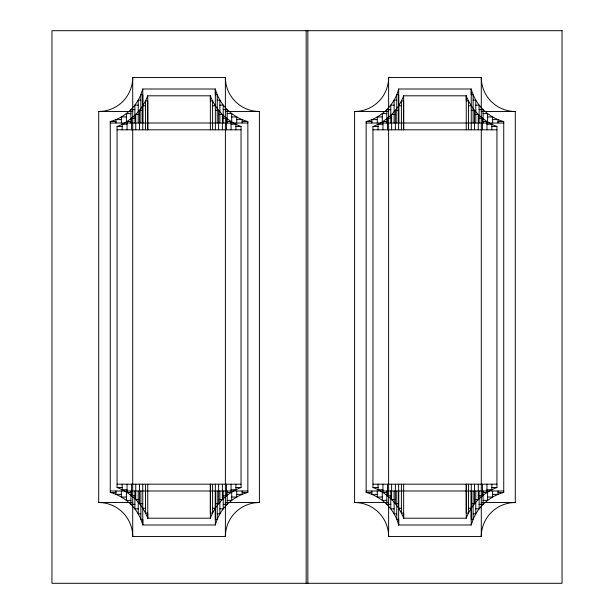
<?xml version="1.0" encoding="UTF-8"?>
<svg xmlns="http://www.w3.org/2000/svg" width="614" height="614" viewBox="0 0 614 614"><rect width="100%" height="100%" fill="white"/><g stroke="black" fill="none" stroke-linecap="round" stroke-linejoin="round"><path stroke-width="0.92" d="M142.778 123.007L142.778 94.717L140.867 94.717C135.517 107.772 123.905 117.942 110.259 121.526L110.259 492.474C125.901 496.526 138.733 509.359 142.778 524.993L215.33 524.993C219.375 509.359 232.207 496.526 247.849 492.474L247.849 121.526C232.207 117.474 219.375 104.641 215.33 89.007L142.778 89.007L140.867 94.717L140.867 123.007M215.33 490.993L215.33 519.283L217.233 519.283L217.233 490.993M471.222 490.993L471.222 519.283L473.133 519.283C478.483 506.228 490.095 496.058 503.741 492.474L503.741 121.526C488.099 117.474 475.267 104.641 471.222 89.007L398.67 89.007C394.625 104.641 381.793 117.474 366.151 121.526L366.151 492.474C381.793 496.526 394.625 509.359 398.67 524.993L471.222 524.993L473.133 519.283L473.133 490.993M147.744 95.807C142.509 109.814 131.066 121.257 117.059 126.492L117.059 487.508C131.066 492.743 142.509 504.186 147.744 518.193L210.356 518.193C215.591 504.186 227.034 492.743 241.041 487.508L241.041 126.492C227.034 121.257 215.591 109.814 210.356 95.807L147.744 95.807L147.744 129.815L147.744 100.926L145.51 100.926L145.51 129.815M403.644 95.807C398.409 109.814 386.966 121.257 372.959 126.492L372.959 487.508C386.966 492.743 398.409 504.186 403.644 518.193L466.256 518.193C471.491 504.186 482.934 492.743 496.941 487.508L496.941 126.492C482.934 121.257 471.491 109.814 466.256 95.807L403.644 95.807L403.644 129.815L403.644 100.926L401.402 100.926L401.402 129.815M132.716 77.456L225.384 77.456A34.008 34.008 0 0 0 259.392 111.464L259.392 502.536A34.008 34.008 0 0 0 225.384 536.544L132.716 536.544A34.008 34.008 0 0 0 98.716 502.536L98.716 111.464A34.008 34.008 0 0 0 132.716 77.456L132.716 536.544M388.616 77.456L481.284 77.456A34.008 34.008 0 0 0 515.284 111.464L515.284 502.536A34.008 34.008 0 0 0 481.284 536.544L388.616 536.544A34.008 34.008 0 0 0 354.608 502.536L354.608 111.464A34.008 34.008 0 0 0 388.616 77.456L388.616 536.544M140.867 100.128L138.227 100.128L138.227 123.007M217.233 100.128L219.881 100.128L219.881 123.007M396.767 100.128L394.119 100.128L394.119 123.007M473.133 100.128L475.773 100.128L475.773 123.007M138.227 105.14L134.888 105.14L134.888 123.007M219.881 105.14L223.212 105.14L223.212 123.007M394.119 105.14L390.788 105.14L390.788 123.007M475.773 105.14L479.112 105.14L479.112 123.007M142.74 105.785L145.51 105.785M212.597 105.785L215.361 105.785M401.402 105.785L398.639 105.785L398.639 129.815M468.49 105.785L471.26 105.785M134.888 109.668L130.92 109.668L130.92 123.007M223.212 109.668L227.18 109.668L227.18 123.007M390.788 109.668L386.82 109.668L386.82 123.007M479.112 109.668L483.08 109.668L483.08 123.007M142.74 110.32L139.47 110.32L139.47 129.815M215.361 110.32L218.638 110.32L218.638 129.815M398.639 110.32L395.362 110.32L395.362 129.815M471.26 110.32L474.53 110.32L474.53 129.815M98.716 111.464L132.716 111.464M225.384 111.464L259.392 111.464M354.608 111.464L388.616 111.464M481.284 111.464L515.284 111.464M130.92 113.636L126.392 113.636L126.392 123.007M227.18 113.636L231.708 113.636L231.708 123.007M386.82 113.636L382.292 113.636L382.292 123.007M483.08 113.636L487.608 113.636L487.608 123.007M139.47 114.48L135.732 114.48L135.732 129.815M218.638 114.48L222.375 114.48L222.375 129.815M395.362 114.48L391.625 114.48L391.625 129.815M474.53 114.48L478.268 114.48L478.268 129.815M126.392 116.967L121.38 116.967L121.38 123.007M231.708 116.967L236.728 116.967L236.728 123.007M382.292 116.967L377.272 116.967L377.272 123.007M487.608 116.967L492.62 116.967L492.62 123.007M135.732 118.218L131.573 118.218L131.573 129.815M222.375 118.218L226.528 118.218L226.528 129.815M391.625 118.218L387.472 118.218L387.472 129.815M478.268 118.218L482.427 118.218L482.427 129.815M121.38 119.615L115.969 119.615L115.969 123.007M236.728 119.615L242.131 119.615L242.131 123.007M377.272 119.615L371.869 119.615L371.869 123.007M492.62 119.615L498.031 119.615L498.031 123.007M110.259 121.526L115.969 121.526M131.573 121.488L127.037 121.488L127.037 129.815M226.528 121.488L231.064 121.488L231.064 129.815M242.131 121.526L247.849 121.526M366.151 121.526L371.869 121.526M387.472 121.488L382.936 121.488L382.936 129.815M482.427 121.488L486.963 121.488L486.963 129.815M498.031 121.526L503.741 121.526M110.259 123.007L247.849 123.007M366.151 123.007L503.741 123.007M127.037 124.258L122.186 124.258L122.186 129.815M231.064 124.258L235.922 124.258L235.922 129.815M382.936 124.258L378.078 124.258L378.078 129.815M486.963 124.258L491.814 124.258L491.814 129.815M117.059 126.492L122.186 126.492M235.922 126.492L241.041 126.492M372.959 126.492L378.078 126.492M491.814 126.492L496.941 126.492M117.059 129.815L241.041 129.815M372.959 129.815L496.941 129.815M117.059 484.185L241.041 484.185M372.959 484.185L496.941 484.185M117.059 487.508L122.186 487.508M235.922 487.508L241.041 487.508M372.959 487.508L378.078 487.508M491.814 487.508L496.941 487.508M127.037 489.742L122.186 489.742L122.186 484.185M231.064 489.742L235.922 489.742L235.922 484.185M382.936 489.742L378.078 489.742L378.078 484.185M486.963 489.742L491.814 489.742L491.814 484.185M110.259 490.993L247.849 490.993M366.151 490.993L503.741 490.993M110.259 492.474L115.969 492.474M131.573 492.512L127.037 492.512L127.037 484.185M226.528 492.512L231.064 492.512L231.064 484.185M242.131 492.474L247.849 492.474M366.151 492.474L371.869 492.474M387.472 492.512L382.936 492.512L382.936 484.185M482.427 492.512L486.963 492.512L486.963 484.185M498.031 492.474L503.741 492.474M121.38 494.385L115.969 494.385L115.969 490.993M236.728 494.385L242.131 494.385L242.131 490.993M377.272 494.385L371.869 494.385L371.869 490.993M492.62 494.385L498.031 494.385L498.031 490.993M135.732 495.782L131.573 495.782L131.573 484.185M222.375 495.782L226.528 495.782L226.528 484.185M391.625 495.782L387.472 495.782L387.472 484.185M478.268 495.782L482.427 495.782L482.427 484.185M126.392 497.033L121.38 497.033L121.38 490.993M231.708 497.033L236.728 497.033L236.728 490.993M382.292 497.033L377.272 497.033L377.272 490.993M487.608 497.033L492.62 497.033L492.62 490.993M139.47 499.52L135.732 499.52L135.732 484.185M218.638 499.52L222.375 499.52L222.375 484.185M395.362 499.52L391.625 499.52L391.625 484.185M474.53 499.52L478.268 499.52L478.268 484.185M130.92 500.364L126.392 500.364L126.392 490.993M227.18 500.364L231.708 500.364L231.708 490.993M386.82 500.364L382.292 500.364L382.292 490.993M483.08 500.364L487.608 500.364L487.608 490.993M98.716 502.536L132.716 502.536M225.384 502.536L259.392 502.536M354.608 502.536L388.616 502.536M481.284 502.536L515.284 502.536M142.74 503.68L139.47 503.68L139.47 484.185M215.361 503.68L218.638 503.68L218.638 484.185M398.639 503.68L395.362 503.68L395.362 484.185M471.26 503.68L474.53 503.68L474.53 484.185M134.888 504.332L130.92 504.332L130.92 490.993M223.212 504.332L227.18 504.332L227.18 490.993M390.788 504.332L386.82 504.332L386.82 490.993M479.112 504.332L483.08 504.332L483.08 490.993M142.74 508.215L145.51 508.215M212.597 508.215L215.361 508.215M401.402 508.215L398.639 508.215L398.639 484.185M468.49 508.215L471.26 508.215M138.227 508.86L134.888 508.86L134.888 490.993M219.881 508.86L223.212 508.86L223.212 490.993M394.119 508.86L390.788 508.86L390.788 490.993M475.773 508.86L479.112 508.86L479.112 490.993M140.867 513.872L138.227 513.872L138.227 490.993M217.233 513.872L219.881 513.872L219.881 490.993M396.767 513.872L394.119 513.872L394.119 490.993M473.133 513.872L475.773 513.872L475.773 490.993M481.284 77.456L481.284 536.544M473.133 123.007L473.133 94.717L471.222 94.717L471.222 89.007L471.26 129.815M471.26 484.185L471.222 524.993M468.49 129.815L468.49 100.926L466.256 100.926L466.256 95.807L466.256 129.815M468.49 484.185L468.49 513.074L466.256 513.074L466.256 484.185L466.256 518.193M403.644 484.185L403.644 518.193L403.644 513.074L401.402 513.074L401.402 484.185M398.67 89.007L398.67 123.007L398.67 94.717L396.767 94.717L396.767 123.007M398.67 490.993L398.67 524.993L398.67 519.283L396.767 519.283L396.767 490.993M307.852 30.7L307.852 583.3M306.148 30.7L306.148 583.3M225.384 77.456L225.384 536.544M217.233 123.007L217.233 94.717L215.33 94.717L215.33 89.007L215.361 129.815M215.361 484.185L215.33 524.993M212.597 129.815L212.597 100.926L210.356 100.926L210.356 95.807L210.356 129.815M212.597 484.185L212.597 513.074L210.356 513.074L210.356 484.185L210.356 518.193M147.744 484.185L147.744 518.193L147.744 513.074L145.51 513.074L145.51 484.185M142.778 89.007L142.74 129.815M142.74 484.185L142.778 524.993L142.778 519.283L140.867 519.283L140.867 490.993M562.048 30.7L51.952 30.7L51.952 583.3L562.048 583.3L562.048 30.7"/></g></svg>
